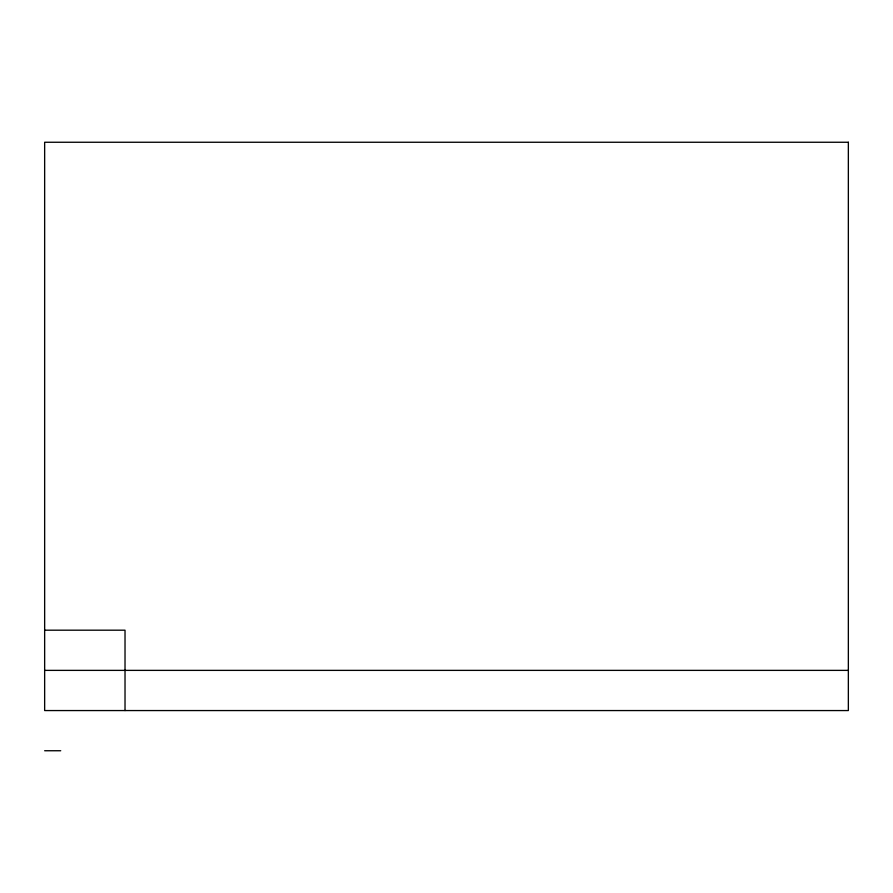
<?xml version="1.0" encoding="UTF-8"?>
<svg xmlns="http://www.w3.org/2000/svg" width="893" height="893" viewBox="0 0 893 893"><rect width="100%" height="100%" fill="white"/><g stroke="black" fill="none" stroke-linecap="round" stroke-linejoin="round"><path stroke-width="1.34" d="M44.65 630.19L125.02 630.19L125.02 710.56M44.65 670.375L848.35 670.375M44.65 750.745L60.724 750.745M848.35 142.255L44.65 142.255L44.65 710.56L848.35 710.56L848.35 142.255"/></g></svg>
